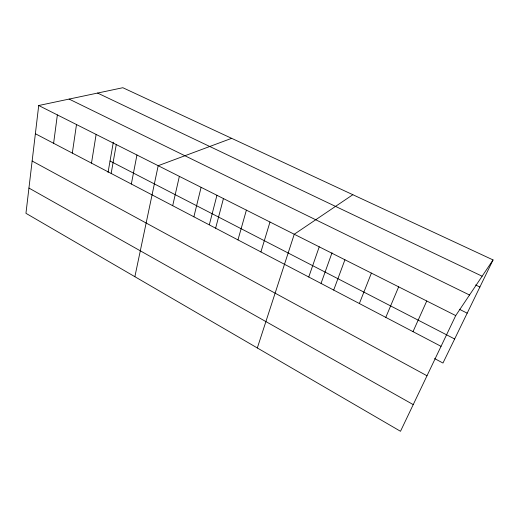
<?xml version="1.0" encoding="UTF-8"?>
<svg xmlns="http://www.w3.org/2000/svg" width="519" height="519" viewBox="0 0 519 519"><rect width="100%" height="100%" fill="white"/><g stroke="black" fill="none" stroke-linecap="round" stroke-linejoin="round"><path stroke-width="0.78" d="M38.711 105.513L25.95 213.315L400.499 431.283L455.727 315.591L493.05 259.928L122.834 87.717L38.711 105.513L455.727 315.591M53.613 143.283L57.362 114.907M72.316 153.086L76.494 124.547M91.487 163.135L96.125 134.434M108.043 172.431L113.317 142.206M111.157 173.443L116.269 144.58M131.339 184.024L136.951 154.999M134.869 276.698L158.191 165.697L231.643 138.333M172.697 205.699L179.36 176.363M193.879 216.799L201.1 187.32M209.352 224.682L216.955 195.235M215.625 228.198L223.436 198.569M237.962 239.901L246.389 210.137M260.908 251.929L269.984 222.022M257.327 347.964L294.254 234.244L352.842 194.709M308.753 277.003L319.224 246.823M321.079 283.283L332.024 252.759M333.698 290.076L344.927 259.772M359.369 303.531L371.39 273.104M385.792 317.381L398.657 286.845M413.007 331.647L426.754 301.001M493.05 259.928L442.966 363.034L434.598 358.577M97.585 93.057L482.132 276.212M475.618 284.963L479.887 287.026M69.105 99.084L469.526 295.013M459.341 309.246L467.191 313.165M110.034 161.013L454.644 338.985M35.37 133.727L441.053 346.342M32.139 161.02L427.001 375.769M28.941 188.06L413.234 404.612"/></g></svg>
